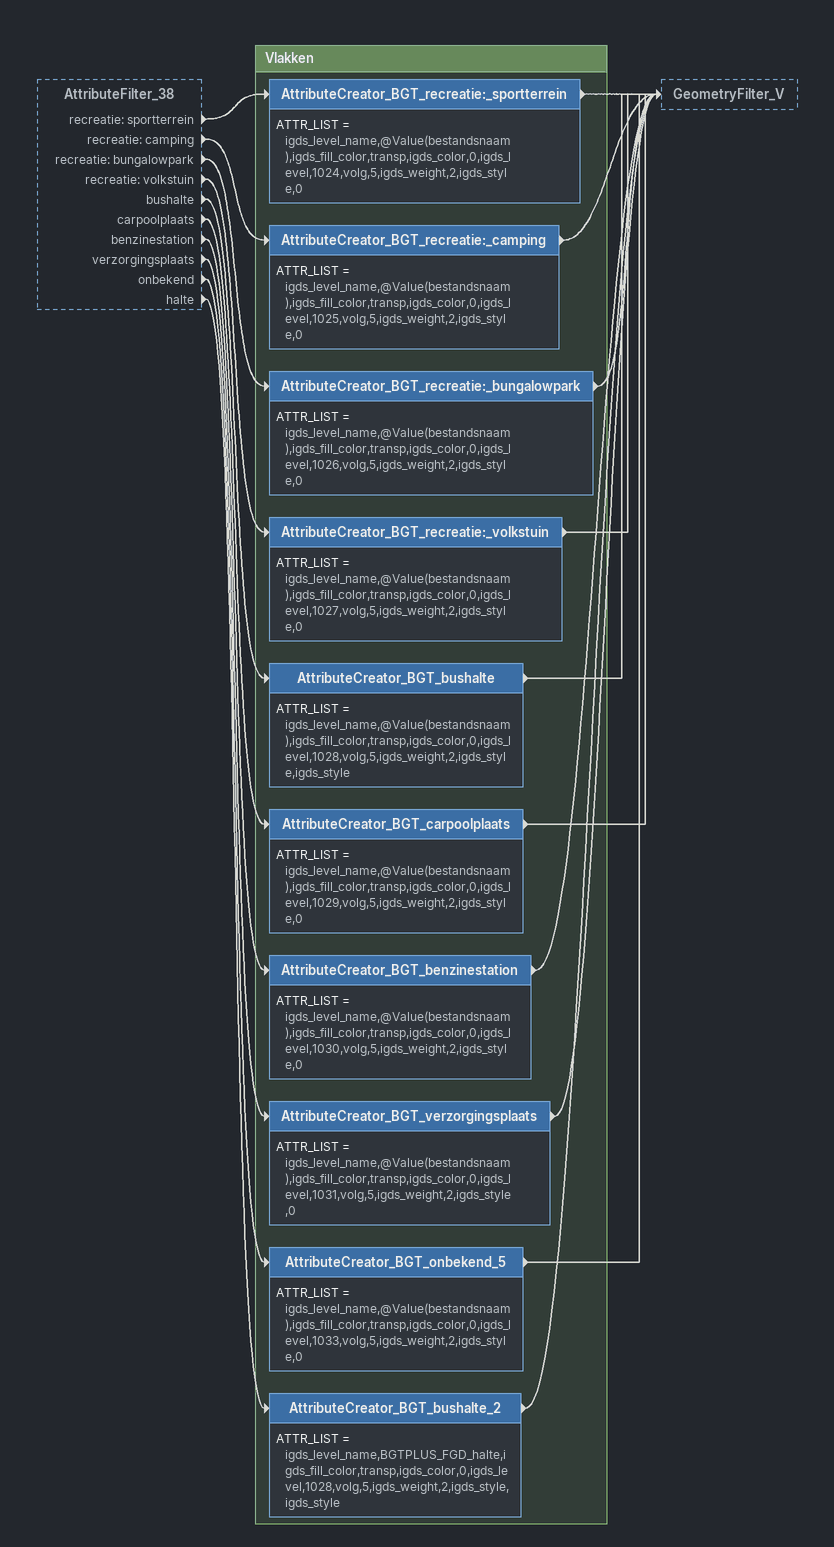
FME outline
AttributeFilter_38 [outside]
    recreatie: sportterrein -> AttributeCreator_BGT_recreatie:_sportterrein
    recreatie: camping -> AttributeCreator_BGT_recreatie:_camping
    recreatie: bungalowpark -> AttributeCreator_BGT_recreatie:_bungalowpark
    recreatie: volkstuin -> AttributeCreator_BGT_recreatie:_volkstuin
    bushalte -> AttributeCreator_BGT_bushalte
    carpoolplaats -> AttributeCreator_BGT_carpoolplaats
    benzinestation -> AttributeCreator_BGT_benzinestation
    verzorgingsplaats -> AttributeCreator_BGT_verzorgingsplaats
    onbekend -> AttributeCreator_BGT_onbekend_5
    halte -> AttributeCreator_BGT_bushalte_2

Bookmark: Vlakken
AttributeCreator_BGT_recreatie:_sportterrein
    ATTR_LIST = igds_level_name,@Value(bestandsnaam),igds_fill_color,transp,igds_color,0,igds_level,1024,volg,5,igds_weight,2,igds_style,0
    -> GeometryFilter_V
AttributeCreator_BGT_recreatie:_camping
    ATTR_LIST = igds_level_name,@Value(bestandsnaam),igds_fill_color,transp,igds_color,0,igds_level,1025,volg,5,igds_weight,2,igds_style,0
    -> GeometryFilter_V
AttributeCreator_BGT_recreatie:_bungalowpark
    ATTR_LIST = igds_level_name,@Value(bestandsnaam),igds_fill_color,transp,igds_color,0,igds_level,1026,volg,5,igds_weight,2,igds_style,0
    -> GeometryFilter_V
AttributeCreator_BGT_recreatie:_volkstuin
    ATTR_LIST = igds_level_name,@Value(bestandsnaam),igds_fill_color,transp,igds_color,0,igds_level,1027,volg,5,igds_weight,2,igds_style,0
    -> GeometryFilter_V
AttributeCreator_BGT_bushalte
    ATTR_LIST = igds_level_name,@Value(bestandsnaam),igds_fill_color,transp,igds_color,0,igds_level,1028,volg,5,igds_weight,2,igds_style,igds_style
    -> GeometryFilter_V
AttributeCreator_BGT_carpoolplaats
    ATTR_LIST = igds_level_name,@Value(bestandsnaam),igds_fill_color,transp,igds_color,0,igds_level,1029,volg,5,igds_weight,2,igds_style,0
    -> GeometryFilter_V
AttributeCreator_BGT_benzinestation
    ATTR_LIST = igds_level_name,@Value(bestandsnaam),igds_fill_color,transp,igds_color,0,igds_level,1030,volg,5,igds_weight,2,igds_style,0
    -> GeometryFilter_V
AttributeCreator_BGT_verzorgingsplaats
    ATTR_LIST = igds_level_name,@Value(bestandsnaam),igds_fill_color,transp,igds_color,0,igds_level,1031,volg,5,igds_weight,2,igds_style,0
    -> GeometryFilter_V
AttributeCreator_BGT_onbekend_5
    ATTR_LIST = igds_level_name,@Value(bestandsnaam),igds_fill_color,transp,igds_color,0,igds_level,1033,volg,5,igds_weight,2,igds_style,0
    -> GeometryFilter_V
AttributeCreator_BGT_bushalte_2
    ATTR_LIST = igds_level_name,BGTPLUS_FGD_halte,igds_fill_color,transp,igds_color,0,igds_level,1028,volg,5,igds_weight,2,igds_style,igds_style
    -> GeometryFilter_V
